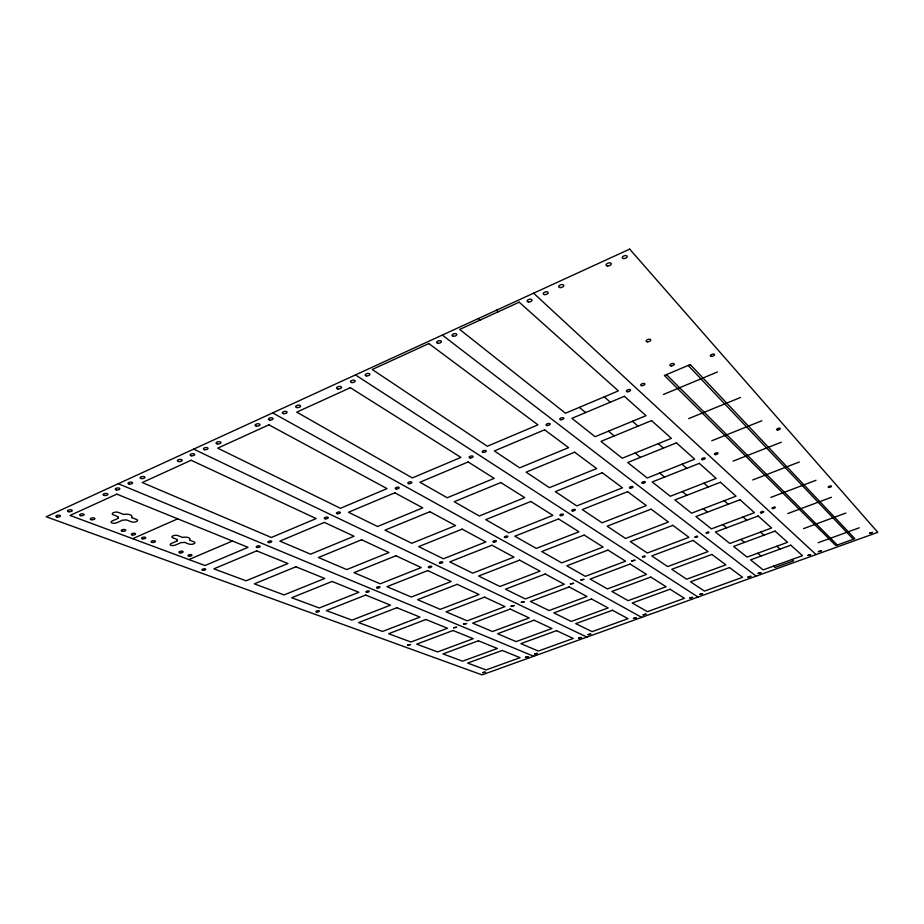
<?xml version="1.0" encoding="UTF-8"?>
<svg xmlns="http://www.w3.org/2000/svg" width="924" height="924" viewBox="0 0 924 924"><rect width="100%" height="100%" fill="white"/><g stroke="black" fill="none" stroke-linecap="round" stroke-linejoin="round"><path stroke-width="1.39" d="M132.64 538.68L177.731 518.838M188.889 559.563L232.409 541.014M663.467 394.467L717.405 371.991M688.68 418.607L740.586 397.459M711.792 440.76L761.815 420.778M733.067 461.134L781.334 442.215M752.714 479.949L799.341 461.988M770.893 497.378L815.996 480.284M787.791 513.559L831.45 497.274M803.522 528.632L845.841 513.063M818.214 542.7L859.251 527.8M118.272 483.714L533.702 656.259M193.67 449.122L586.913 637.098M272.638 412.901L641.672 617.371M355.417 374.925L698.07 597.066M442.307 335.066L756.167 576.137M579.313 407.38L585.654 412.566M608.442 431.196L614.241 435.932M635.123 453.014L640.447 457.368M659.667 473.076L664.575 477.084M682.316 491.58L686.844 495.287M703.268 508.72L707.472 512.15M722.718 524.624L726.634 527.812M740.829 539.42L744.467 542.4M757.715 553.233L761.122 556.017M773.515 566.146L775.109 567.452L793.577 560.787L792.03 559.459M478.355 318.537L480.18 320.039M496.454 310.233L498.255 311.769M604.215 396.87L610.348 402.183M632.432 421.298L638.045 426.149M658.269 443.659L663.42 448.117M682.016 464.218L686.763 468.329M703.915 483.171L708.304 486.971M724.185 500.716L728.239 504.238M742.977 516.99L746.754 520.258M760.475 532.132L763.986 535.181M776.784 546.257L780.075 549.099M533.61 293.185L816.054 554.573M666.458 374.601L837.34 545.01M688.184 365.454L853.314 539.246M528.262 656.664L525.502 657.264L528.262 656.664M634.846 560.21L631.681 561.007L634.846 560.21M636.289 617.682L633.46 618.387L636.289 617.682M534.626 653.938L537.387 653.372L534.626 653.915M642.503 556.86C646.026 558.223 646.084 553.996 642.515 556.814M747.932 577.073L750.854 576.31L747.932 577.073M643.127 614.841L645.957 614.16L643.127 614.841M758.2 573.377L761.122 572.603L758.211 573.33M869.553 533.252L872.579 532.374L869.565 533.206M453.661 627.789L456.71 627.211L453.684 627.719M570.408 583.922L573.538 583.298L570.408 583.922M463.502 624.093L466.562 623.55L463.502 624.093M580.907 579.983L584.037 579.348L580.93 579.902M578.701 638.045L581.485 637.444L578.724 637.976M694.975 537.133C698.717 538.426 698.371 534.315 695.01 537.04M689.847 597.99L692.711 597.308L689.858 597.955M588.091 634.661L590.886 634.049L588.103 634.626M706.19 532.917C710.036 534.199 709.574 530.006 706.202 532.871M699.803 594.398L702.679 593.716L699.838 594.328M807.819 555.474L810.787 554.7L807.842 555.405M482.674 672.649L485.4 672.118L482.698 672.591M818.398 551.663L821.367 550.843L818.41 551.628M511.111 606.19L514.183 605.566L511.111 606.19M407.53 645.102L410.545 644.559L407.565 645.033M521.275 602.367L524.358 601.778L521.309 602.286M629.671 249.122L46.2 516.77L481.993 674.878L877.8 532.339L629.671 249.122M428.84 343.566L372.222 369.496L487.306 446.257L537.953 424.855L428.84 343.566M519.184 302.183L459.69 329.429L565.476 413.236L618.341 390.898L519.184 302.183M116.817 494.132L70.062 515.442L204.978 565.534L248.025 547.343L116.817 494.132M191.118 460.267L142.238 482.547L271.367 537.491L316.147 518.572L191.118 460.267M268.884 424.832L217.718 448.152L340.436 508.304L387.052 488.611L268.884 424.832M350.358 387.699L296.731 412.139L412.358 477.916L460.926 457.403L350.358 387.699M118.18 518.318L112.266 520.963A3.488 1.421 -5.6 0 0 111.977 523.007A3.488 1.421 -5.6 0 0 116.886 522.718L122.776 520.085A6.988 2.876 -5.8 0 0 126.357 519.877L131.508 521.864A3.465 1.409 -6 0 0 136.371 521.586A3.465 1.409 -6 0 0 136.717 519.554L131.578 517.544A6.988 2.876 -5.8 0 0 130.238 514.83A6.988 2.876 -5.8 0 0 123.643 514.449L118.376 512.404A3.534 1.455 -5.6 0 0 113.409 512.681A3.534 1.455 -5.6 0 0 113.121 514.772L118.399 516.805A6.988 2.876 -5.8 0 0 118.18 518.318M177.062 540.967L171.356 543.439A3.28 1.294 -6.9 0 0 170.928 545.31A3.28 1.294 -6.9 0 0 175.502 545.01L181.196 542.55A6.56 2.599 -7.1 0 0 184.534 542.342L189.177 544.12A3.246 1.282 -7.2 0 0 193.705 543.832A3.246 1.282 -7.2 0 0 194.19 541.961L189.57 540.159A6.56 2.599 -7.1 0 0 188.542 537.676A6.56 2.599 -7.1 0 0 182.444 537.387L177.72 535.539A3.315 1.317 -6.9 0 0 173.088 535.828A3.315 1.317 -6.9 0 0 172.649 537.745L177.385 539.57A6.56 2.599 -7.1 0 0 177.062 540.967M690.286 364.564L664.391 375.479L835.816 545.564L854.862 538.692L690.286 364.564M256.676 550.854L213.883 568.849L246.084 580.803L287.918 563.524L256.676 550.854M324.37 522.407L279.868 541.106L310.579 554.169L354.031 536.232L324.37 522.407M394.802 492.792L348.498 512.254L377.581 526.507L422.742 507.865L394.802 492.792M468.156 461.954L419.923 482.236L447.228 497.759L494.19 478.366L468.156 461.954M544.617 429.822L494.34 450.947L519.669 467.844L568.572 447.655L544.617 429.822M624.37 396.292L571.921 418.341L595.102 436.706L646.038 415.673L624.37 396.292M295.899 566.77L254.308 583.852L284.072 594.906L324.74 578.47L295.899 566.77M361.596 539.766L318.422 557.507L346.766 569.565L388.946 552.517L361.596 539.766M429.856 511.711L384.996 530.145L411.792 543.277L455.567 525.583L429.856 511.711M500.82 482.547L454.181 501.72L479.29 515.996L524.751 497.632L500.82 482.547M574.659 452.206L526.126 472.152L549.387 487.664L596.638 468.572L574.659 452.206M651.547 420.605L600.993 441.383L622.256 458.223L671.39 438.357L651.547 420.605M332.12 581.462L291.684 597.736L319.277 607.98L358.847 592.296L332.12 581.462M395.934 555.774L354.007 572.649L380.249 583.806L421.228 567.567L395.934 555.774M462.139 529.129L418.641 546.638L443.416 558.777L485.885 541.949L462.139 529.129M530.85 501.478L485.701 519.646L508.87 532.836L552.91 515.384L530.85 501.478M602.24 472.742L555.324 491.626L576.772 505.925L622.464 487.814L602.24 472.742M676.449 442.873L627.673 462.508L647.227 478.008L694.686 459.193L676.449 442.873M365.685 595.068L326.345 610.602L351.986 620.12L390.506 605.139L365.685 595.068M427.708 570.593L386.971 586.671L411.33 597.031L451.178 581.531L427.708 570.593M491.961 545.229L449.745 561.884L472.718 573.146L513.952 557.103L491.961 545.229M558.558 518.942L514.807 536.209L536.267 548.417L578.967 531.797L558.558 518.942M627.639 491.672L582.247 509.586L602.078 522.811L646.326 505.59L627.639 491.672M699.341 463.363L652.217 481.958L670.281 496.269L716.158 478.413L699.341 463.363M396.87 607.715L358.57 622.568L382.478 631.439L419.981 617.093L396.87 607.715M457.184 584.338L417.579 599.688L440.251 609.343L479.013 594.513L457.184 584.338M519.588 560.14L478.609 576.033L499.965 586.497L540.02 571.171L519.588 560.14M584.187 535.088L541.753 551.547L561.688 562.878L603.118 547.031L584.187 535.088M651.097 509.147L607.149 526.195L625.536 538.461L668.422 522.048L651.097 509.147M720.454 482.259L674.89 499.93L691.614 513.178L736.024 496.188L720.454 482.259M425.918 619.496L388.611 633.725L410.949 642.018L447.493 628.251L425.918 619.496M484.615 597.123L446.073 611.815L467.244 620.812L504.966 606.618L484.615 597.123M545.264 574L505.44 589.177L525.352 598.937L564.298 584.268L545.264 574M607.98 550.092L566.793 565.788L585.354 576.345L625.594 561.191L607.98 550.092M672.857 525.352L630.249 541.603L647.343 553.002L688.934 537.341L672.857 525.352M740.009 499.745L695.899 516.562L711.434 528.875L754.446 512.67L740.009 499.745M453.049 630.503L416.689 644.144L437.595 651.917L473.238 638.692L453.049 630.503M510.198 609.055L472.684 623.134L492.48 631.554L529.221 617.925L510.198 609.055M569.184 586.913L530.457 601.443L549.064 610.556L586.959 596.5L569.184 586.913M630.11 564.044L590.113 579.059L607.426 588.911L646.534 574.393L630.11 564.044M693.069 540.413L651.732 555.925L667.671 566.562L708.05 551.582L693.069 540.413M758.154 515.985L715.407 532.028L729.879 543.485L771.586 528.008L758.154 515.985M478.436 640.794L442.977 653.915L462.601 661.191L497.366 648.475L478.436 640.794M534.107 620.2L497.574 633.725L516.123 641.614L551.928 628.516L534.107 620.2M591.522 598.971L553.846 612.901L571.263 621.448L608.154 607.946L591.522 598.971M650.762 577.061L611.884 591.441L628.077 600.658L666.123 586.74L650.762 577.061M711.896 554.446L671.76 569.288L686.659 579.221L725.894 564.864L711.896 554.446M775.04 531.092L733.587 546.419L747.089 557.114L787.571 542.307L775.04 531.092M502.24 650.45L467.659 663.074L486.105 669.923L520.039 657.669L502.24 650.45M556.525 630.653L520.905 643.647L538.334 651.062L573.25 638.449L556.525 630.653M612.439 610.256L575.744 623.642L592.088 631.646L628.031 618.676L612.439 610.256M670.073 589.235L632.247 603.026L647.435 611.665L684.453 598.302L670.073 589.235M729.498 567.555L690.494 581.785L704.434 591.083L742.596 577.304L729.498 567.555M790.794 545.183L750.554 559.863L763.189 569.877L802.517 555.671L790.794 545.183M91.441 519.727A2.368 0.97 -5.2 0 0 94.929 518.595A2.368 0.97 -5.2 0 0 91.349 518.064A2.368 0.97 -5.2 0 0 91.441 519.727M122.361 531.312A2.287 0.924 -5.9 0 0 125.756 530.203A2.287 0.924 -5.9 0 0 122.338 529.706A2.287 0.924 -5.9 0 0 122.361 531.312M132.351 534.984A2.148 0.866 -6.1 0 0 135.562 533.945A2.148 0.866 -6.1 0 0 132.351 533.483A2.148 0.866 -6.1 0 0 132.351 534.984M80.815 515.684A2.275 0.936 -5 0 0 84.153 514.587A2.275 0.936 -5 0 0 80.7 514.067A2.275 0.936 -5 0 0 80.815 515.684M623.735 258.57A2.576 1.363 -17.3 0 0 627.223 256.352A2.576 1.363 -17.3 0 0 623.25 256.248A2.576 1.363 -17.3 0 0 623.735 258.57M544.698 294.606A2.518 1.317 -15 0 0 548.163 292.596A2.518 1.317 -15 0 0 544.294 292.354A2.518 1.317 -15 0 0 544.698 294.606M777.592 430.03A1.964 0.762 -17.7 0 0 780.283 428.528A1.964 0.762 -17.7 0 0 777.338 428.724A1.964 0.762 -17.7 0 0 777.592 430.03M715.361 454.596A1.917 0.751 -16.5 0 0 718.052 453.199A1.917 0.751 -16.5 0 0 715.199 453.303A1.917 0.751 -16.5 0 0 715.361 454.596M829.071 487.456A1.756 0.601 -17.6 0 0 831.519 486.197A1.756 0.601 -17.6 0 0 828.932 486.405A1.756 0.601 -17.6 0 0 829.071 487.456M772.972 508.547A1.709 0.589 -16.7 0 0 775.317 507.322A1.709 0.589 -16.7 0 0 772.73 507.542A1.709 0.589 -16.7 0 0 772.972 508.547M711.596 356.398A2.229 1.005 -17.7 0 0 714.552 354.573A2.229 1.005 -17.7 0 0 711.134 354.724A2.229 1.005 -17.7 0 0 711.596 356.398M641.926 385.689A2.171 0.97 -16.1 0 0 644.883 384.003A2.171 0.97 -16.1 0 0 641.568 384.038A2.171 0.97 -16.1 0 0 641.926 385.689M560.152 287.595A2.656 1.398 -15.4 0 0 563.836 285.458A2.656 1.398 -15.4 0 0 559.782 285.193A2.656 1.398 -15.4 0 0 560.152 287.595M607.646 265.973A2.703 1.421 -16.9 0 0 611.261 263.675A2.703 1.421 -16.9 0 0 607.091 263.559A2.703 1.421 -16.9 0 0 607.646 265.973M647.481 341.811A2.425 1.143 -16.7 0 0 650.796 339.859A2.425 1.143 -16.7 0 0 647.1 339.847A2.425 1.143 -16.7 0 0 647.481 341.811M671.113 365.916A2.333 1.063 -16.9 0 0 674.324 364.079A2.333 1.063 -16.9 0 0 670.801 364.091A2.333 1.063 -16.9 0 0 671.113 365.916M337.814 388.923A2.506 1.224 -9.4 0 0 341.51 387.364A2.506 1.224 -9.4 0 0 337.745 386.786A2.506 1.224 -9.4 0 0 337.814 388.923M296.985 407.576A2.495 1.19 -8.5 0 0 300.6 406.052A2.495 1.19 -8.5 0 0 296.812 405.521A2.495 1.19 -8.5 0 0 296.985 407.576M408.893 483.679A2.033 0.855 -11.1 0 0 411.827 482.397A2.033 0.855 -11.1 0 0 408.755 482.189A2.033 0.855 -11.1 0 0 408.893 483.679M470.212 457.9A2.067 0.889 -12.3 0 0 473.111 456.514A2.067 0.889 -12.3 0 0 469.958 456.387A2.067 0.889 -12.3 0 0 470.212 457.9M505.289 537.572A1.79 0.67 -12.7 0 0 507.853 536.428A1.79 0.67 -12.7 0 0 505.139 536.405A1.79 0.67 -12.7 0 0 505.289 537.572M560.903 515.627A1.825 0.693 -13.7 0 0 563.432 514.402A1.825 0.693 -13.7 0 0 560.649 514.449A1.825 0.693 -13.7 0 0 560.903 515.627M283.656 413.64A2.368 1.12 -8.2 0 0 287.064 412.196A2.368 1.12 -8.2 0 0 283.449 411.711A2.368 1.12 -8.2 0 0 283.656 413.64M351.848 382.559A2.391 1.178 -9.7 0 0 355.232 380.965A2.391 1.178 -9.7 0 0 351.524 380.549A2.391 1.178 -9.7 0 0 351.848 382.559M178.655 461.573A2.449 1.097 -6.2 0 0 182.213 460.244A2.449 1.097 -6.2 0 0 178.471 459.69A2.449 1.097 -6.2 0 0 178.655 461.573M141.291 478.551A2.437 1.063 -5.7 0 0 144.953 477.35A2.437 1.063 -5.7 0 0 141.314 476.703A2.437 1.063 -5.7 0 0 141.291 478.551M268.907 542.584A1.987 0.785 -8.6 0 0 271.748 541.476A1.987 0.785 -8.6 0 0 268.711 541.245A1.987 0.785 -8.6 0 0 268.907 542.584M325.352 518.803A1.998 0.808 -9.5 0 0 328.274 517.659A1.998 0.808 -9.5 0 0 325.271 517.394A1.998 0.808 -9.5 0 0 325.352 518.803M377.5 588.057A1.744 0.624 -10.7 0 0 379.983 587.04A1.744 0.624 -10.7 0 0 377.315 586.994A1.744 0.624 -10.7 0 0 377.5 588.057M429.163 567.625A1.767 0.647 -11.5 0 0 431.716 566.585A1.767 0.647 -11.5 0 0 429.082 566.504A1.767 0.647 -11.5 0 0 429.163 567.625M129.141 484.084A2.31 0.993 -5.5 0 0 132.594 482.952A2.31 0.993 -5.5 0 0 129.129 482.351A2.31 0.993 -5.5 0 0 129.141 484.084M191.303 455.763A2.333 1.051 -6.5 0 0 194.71 454.493A2.333 1.051 -6.5 0 0 191.153 453.95A2.333 1.051 -6.5 0 0 191.303 455.763M104.32 495.46A2.425 1.028 -5.2 0 0 107.912 494.271A2.425 1.028 -5.2 0 0 104.25 493.67A2.425 1.028 -5.2 0 0 104.32 495.46M68.584 511.688A2.425 1.005 -4.7 0 0 72.28 510.626A2.425 1.005 -4.7 0 0 68.734 509.944A2.425 1.005 -4.7 0 0 68.584 511.688M202.899 570.327A1.964 0.739 -7.7 0 0 205.775 569.323A1.964 0.739 -7.7 0 0 202.806 569.045A1.964 0.739 -7.7 0 0 202.899 570.327M257.161 547.47A1.975 0.774 -8.5 0 0 260.118 546.431A1.975 0.774 -8.5 0 0 257.184 546.119A1.975 0.774 -8.5 0 0 257.161 547.47M316.84 612A1.721 0.601 -9.8 0 0 319.346 611.064A1.721 0.601 -9.8 0 0 316.747 610.96A1.721 0.601 -9.8 0 0 316.84 612M366.724 592.272A1.744 0.624 -10.5 0 0 369.3 591.314A1.744 0.624 -10.5 0 0 366.736 591.175A1.744 0.624 -10.5 0 0 366.724 592.272M56.965 516.99A2.298 0.936 -4.6 0 0 60.453 515.973A2.298 0.936 -4.6 0 0 57.08 515.349A2.298 0.936 -4.6 0 0 56.965 516.99M116.412 489.905A2.31 0.993 -5.3 0 0 119.843 488.773A2.31 0.993 -5.3 0 0 116.366 488.195A2.31 0.993 -5.3 0 0 116.412 489.905M269.692 420.027A2.356 1.109 -7.9 0 0 273.077 418.595A2.356 1.109 -7.9 0 0 269.462 418.11A2.356 1.109 -7.9 0 0 269.692 420.027M204.62 449.676A2.333 1.063 -6.7 0 0 208.05 448.394A2.333 1.063 -6.7 0 0 204.516 447.84A2.333 1.063 -6.7 0 0 204.62 449.676M493.843 542.099A1.79 0.67 -12.5 0 0 496.384 540.967A1.79 0.67 -12.5 0 0 493.67 540.944A1.79 0.67 -12.5 0 0 493.843 542.099M440.205 563.259A1.767 0.647 -11.6 0 0 442.781 562.208A1.767 0.647 -11.6 0 0 440.147 562.127A1.767 0.647 -11.6 0 0 440.205 563.259M396.304 488.981A2.033 0.855 -10.8 0 0 399.214 487.71A2.033 0.855 -10.8 0 0 396.13 487.514A2.033 0.855 -10.8 0 0 396.304 488.981M337.433 513.709A2.01 0.82 -9.8 0 0 340.378 512.554A2.01 0.82 -9.8 0 0 337.387 512.289A2.01 0.82 -9.8 0 0 337.433 513.709M217.348 443.89A2.46 1.12 -6.9 0 0 220.975 442.527A2.46 1.12 -6.9 0 0 217.267 441.938A2.46 1.12 -6.9 0 0 217.348 443.89M256.306 426.079A2.472 1.155 -7.6 0 0 260.002 424.693A2.472 1.155 -7.6 0 0 256.329 424.058A2.472 1.155 -7.6 0 0 256.306 426.079M483.333 452.379A2.067 0.901 -12.6 0 0 486.255 450.97A2.067 0.901 -12.6 0 0 483.102 450.843A2.067 0.901 -12.6 0 0 483.333 452.379M547.251 425.514A2.114 0.924 -14 0 0 550.161 423.977A2.114 0.924 -14 0 0 546.927 423.931A2.114 0.924 -14 0 0 547.251 425.514M572.776 510.937A1.825 0.693 -13.9 0 0 575.329 509.702A1.825 0.693 -13.9 0 0 572.545 509.748A1.825 0.693 -13.9 0 0 572.776 510.937M630.353 488.161A1.86 0.716 -15 0 0 633.009 486.89A1.86 0.716 -15 0 0 630.237 486.913A1.86 0.716 -15 0 0 630.353 488.161M366.482 375.872A2.402 1.19 -10.1 0 0 369.889 374.266A2.402 1.19 -10.1 0 0 366.204 373.839A2.402 1.19 -10.1 0 0 366.482 375.872M438.034 343.266A2.437 1.236 -11.9 0 0 441.418 341.476A2.437 1.236 -11.9 0 0 437.641 341.152A2.437 1.236 -11.9 0 0 438.034 343.266M528.551 301.986A2.495 1.305 -14.5 0 0 531.97 299.988A2.495 1.305 -14.5 0 0 528.101 299.769A2.495 1.305 -14.5 0 0 528.551 301.986M453.395 336.244A2.449 1.247 -12.3 0 0 456.814 334.442A2.449 1.247 -12.3 0 0 453.049 334.095A2.449 1.247 -12.3 0 0 453.395 336.244M702.575 459.655A1.906 0.739 -16.3 0 0 705.231 458.269A1.906 0.739 -16.3 0 0 702.379 458.373A1.906 0.739 -16.3 0 0 702.575 459.655M642.792 483.287A1.871 0.728 -15.2 0 0 645.345 481.958A1.871 0.728 -15.2 0 0 642.48 482.074A1.871 0.728 -15.2 0 0 642.792 483.287M761.388 512.889A1.709 0.589 -16.5 0 0 763.721 511.677A1.709 0.589 -16.5 0 0 761.133 511.908A1.709 0.589 -16.5 0 0 761.388 512.889M627.639 391.707A2.16 0.97 -15.8 0 0 630.572 390.032A2.16 0.97 -15.8 0 0 627.246 390.078A2.16 0.97 -15.8 0 0 627.639 391.707M560.937 419.75A2.114 0.936 -14.3 0 0 563.871 418.202A2.114 0.936 -14.3 0 0 560.637 418.156A2.114 0.936 -14.3 0 0 560.937 419.75M152.125 542.457A2.218 0.878 -6.5 0 0 155.451 541.383A2.218 0.878 -6.5 0 0 152.171 540.921A2.218 0.878 -6.5 0 0 152.125 542.457M180.041 552.875A2.148 0.843 -7.1 0 0 183.16 551.755A2.148 0.843 -7.1 0 0 179.88 551.432A2.148 0.843 -7.1 0 0 180.041 552.875M189.039 556.179A2.021 0.785 -7.3 0 0 191.984 555.139A2.021 0.785 -7.3 0 0 188.912 554.827A2.021 0.785 -7.3 0 0 189.039 556.179M142.596 538.819A2.125 0.843 -6.3 0 0 145.784 537.791A2.125 0.843 -6.3 0 0 142.619 537.341A2.125 0.843 -6.3 0 0 142.596 538.819"/></g></svg>
